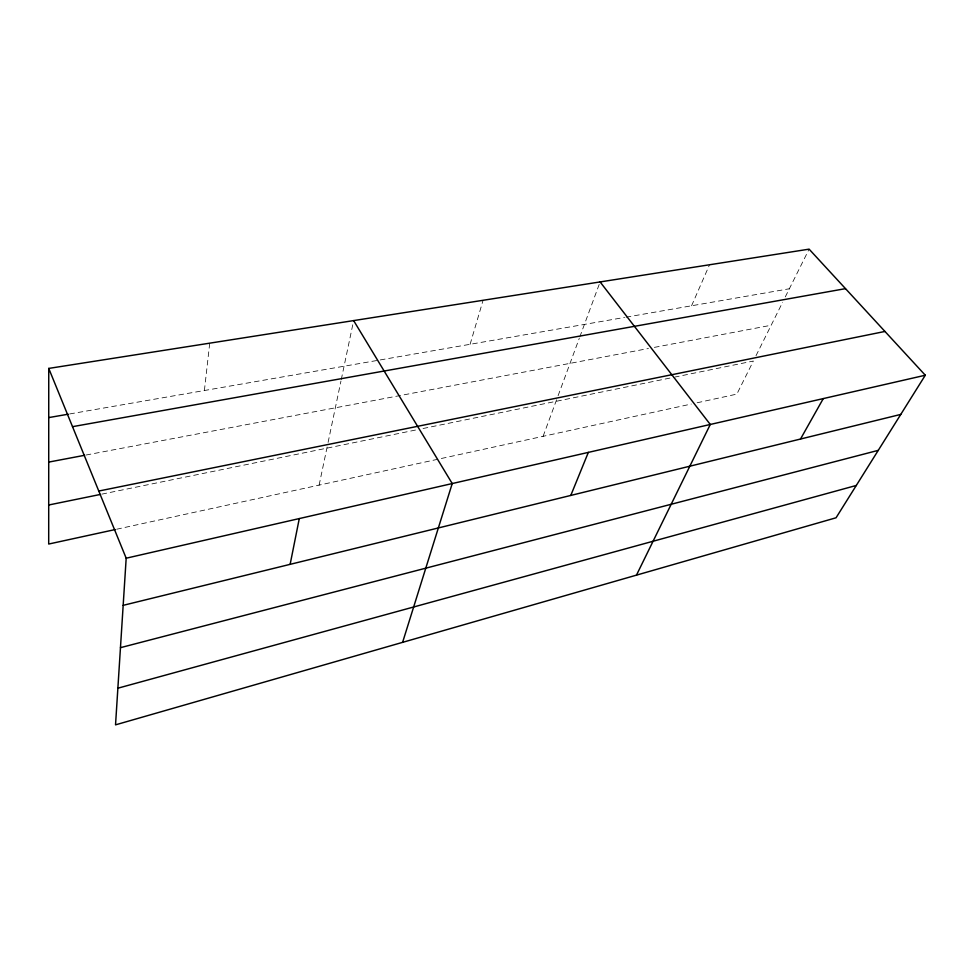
<?xml version="1.0" encoding="UTF-8"?>
<svg xmlns="http://www.w3.org/2000/svg" width="974" height="974" viewBox="0 0 974 974"><rect width="100%" height="100%" fill="white"/><g stroke="black" fill="none" stroke-linecap="round" stroke-linejoin="round"><path stroke-width="0.73" stroke-dasharray="4.87 3.65" d="M204.394 390.513L209.727 343.165M319.119 485.125L327.788 443.84M328.092 442.403L340.949 381.077M341.265 379.592L353.635 320.592M470.113 344.297L483.08 300.284M543.09 436.328L557.566 397.124M558.09 395.724L579.287 338.319M579.798 336.931L600.106 281.936M691.577 305.775L709.522 264.77M755.994 355.729L782.621 302.281M785.312 296.875L809.102 249.149M116.685 529.223L691.211 404.052M697.104 402.773L736.868 394.105L753.352 361.037L675.189 376.999M101.856 494.135L417.128 429.729M423.045 428.511L673.716 377.303M86.053 455.028L648.453 348.509M654.37 347.377L771.177 325.255M69.69 413.95L624.602 317.427M626.087 317.171L789.354 288.767"/><path stroke-width="1.46" d="M48.749 368.416L126.182 558.212L115.529 724.851L836.057 517.778L925.3 375.233L809.102 249.149L48.749 368.416L48.7 544.04L115.2 529.552M290.142 564.336L299.286 518.57M402.603 642.341L452.228 483.554L353.635 320.592M570.788 495.437L588.345 452.386M636.472 575.135L710.277 424.469L600.106 281.936M800.518 439.018L823.274 398.597M117.866 688.204L856.292 485.454M120.459 647.673L878.268 450.353M123.162 605.341L900.78 414.413M126.182 558.212L925.3 375.233M48.712 504.995L100.383 494.439M98.776 491.042L884.952 331.452M48.724 462.09L84.568 455.308M72.514 426.673L845.493 288.645M48.737 417.59L68.192 414.206"/></g></svg>
